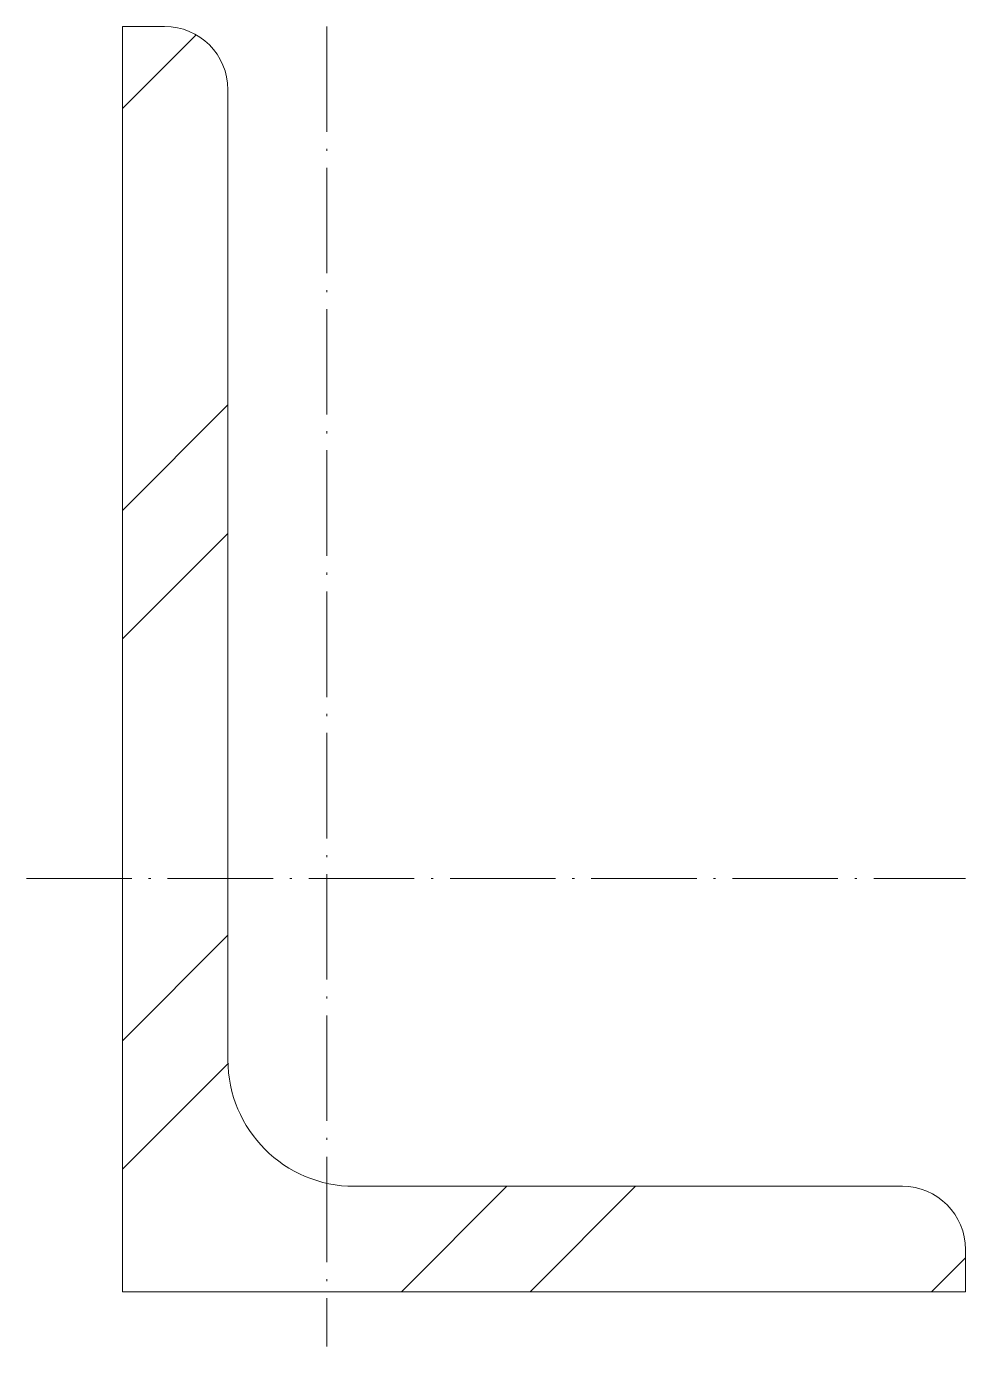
# Model space of a CAD drawing. Header units: metres. Extents: x -4.6 to 40, y -2.6 to 60.
import ezdxf

# ---------------------------------------------------------------- set-up
doc = ezdxf.new("R2010")
doc.units = ezdxf.units.M
doc.linetypes.add('MV_hartlijn_staal', pattern=[6.6, 5, -0.8, 0, -0.8])
doc.layers.add('A-DETL-GENF', color=92, linetype='Continuous', lineweight=18)

# ---------------------------------------------------------------- blocks, each defined once
blk = doc.blocks.new('28 Staalprofielen- L-2d - L60_40_5-3533005-00_0 Basismaterialen')
at = {"layer": 'A-DETL-GENF', "lineweight": 13}
h = blk.add_hatch(dxfattribs=at)
h.set_pattern_fill('FP_172', color=256, style=0, pattern_type=2)
h.set_pattern_definition([(45, (1498.247, -4348.567), (-12.57236, 12.57236), []), (45, (1498.247, -4329.517), (-12.57236, 12.57236), [])])
h.paths.add_polyline_path([(0, 0), (40, 0), (40, 2), (39.898, 2.776), (39.598, 3.5), (39.121, 4.121), (38.5, 4.598), (37.776, 4.898), (37, 5), (11, 5), (9.447, 5.204), (8, 5.804), (6.757, 6.757), (5.804, 8), (5.204, 9.447), (5, 11), (5, 57), (4.898, 57.776), (4.598, 58.5), (4.121, 59.121), (3.5, 59.598), (2.776, 59.898), (2, 60), (0, 60), (0, 59.324)])
at = {"layer": 'A-DETL-GENF'}
for p, q in [((2, 60), (0, 60)), ((0, 60), (0, 0)), ((5, 11), (5, 57)), ((37, 5), (11, 5)), ((40, 0), (40, 2)), ((0, 0), (40, 0))]:
    blk.add_line(p, q, dxfattribs=at)
at = {"layer": 'A-DETL-GENF', "linetype": 'MV_hartlijn_staal', "lineweight": 13}
for p, q in [((9.7, 60), (9.7, -2.6)), ((-4.559, 19.6), (40, 19.6))]:
    blk.add_line(p, q, dxfattribs=at)
at = {"layer": 'A-DETL-GENF'}
for centre, radius, start, end in [((2, 57), 3, 360, 90), ((11, 11), 6, 180, 270), ((37, 2), 3, 360, 90)]:
    blk.add_arc(centre, radius, start, end, dxfattribs=at)

msp = doc.modelspace()

# ---------------------------------------------------------------- block references
msp.add_blockref('28 Staalprofielen- L-2d - L60_40_5-3533005-00_0 Basismaterialen', (0, 0))

doc.saveas('drawing.dxf')
